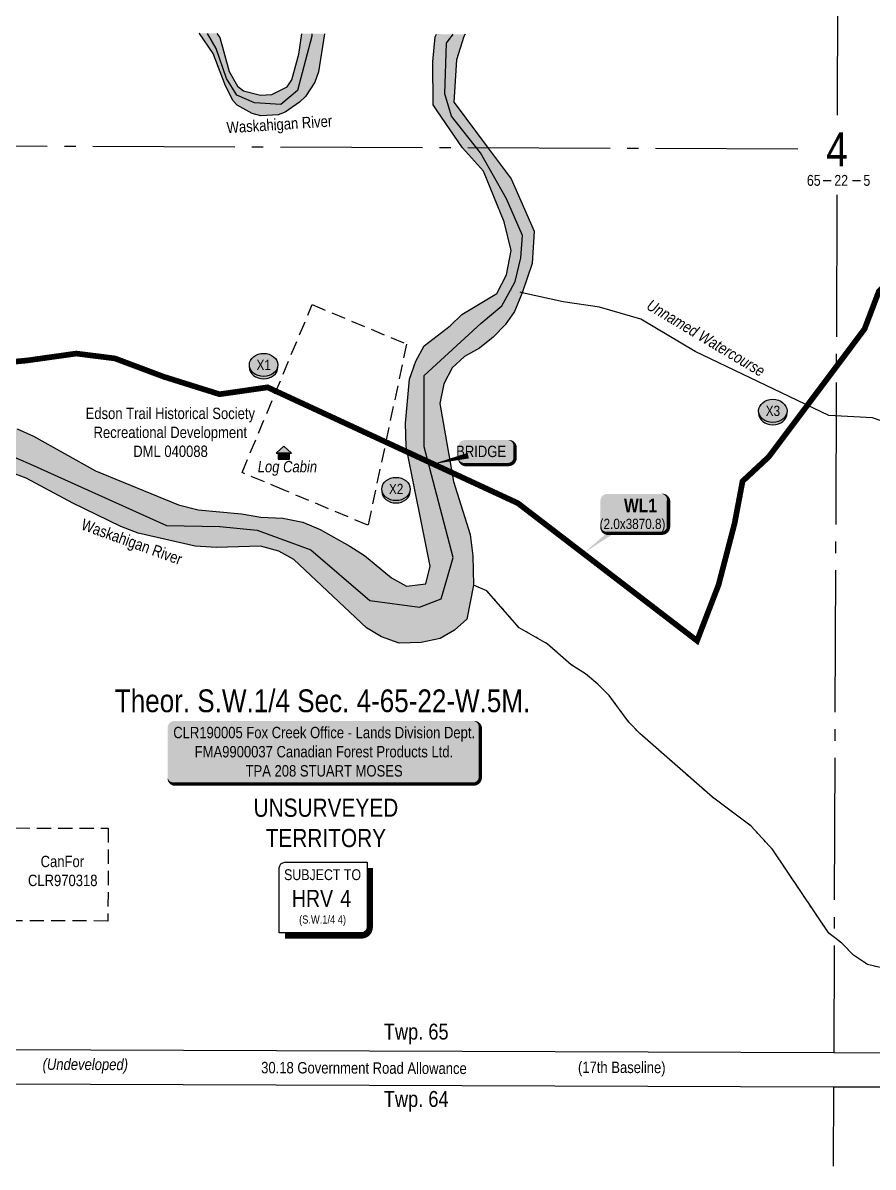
# Model space of a CAD drawing. Extents: x 479493 to 483772, y 6048995 to 6053527.
# Drawn here: x 482149 to 482897, y 6048997 to 6050003 of the extents above; entities that cross this region are included whole.
import ezdxf
from ezdxf.enums import TextEntityAlignment as Align

# ---------------------------------------------------------------- set-up
doc = ezdxf.new("R2010")
doc.units = 0
doc.header["$LTSCALE"] = 5
for name, pattern in [('foc-ACCESSROAD', [3.75, 2.5, -1.25]), ('foc-QUARTERLINE', [33, 25, -3, 2, -3]), ('foc-WHEELTRACKS', [2, 0.4, -1.6])]:
    doc.linetypes.add(name, pattern=pattern)
for name, color, linetype in [('10', 1, 'Continuous'), ('9', 3, 'Continuous'), ('AS-RESIDENCE', 14, 'Continuous'), ('C-SYMBOL', 7, 'Continuous'), ('CG-NOTES', 7, 'Continuous'), ('CTW', 7, 'Continuous'), ('D-TXT', 6, 'Continuous'), ('F-WS', 190, 'foc-ACCESSROAD'), ('L-QSEC', 8, 'foc-QUARTERLINE'), ('L-ROAD-T', 7, 'Continuous'), ('L-SEC', 7, 'Continuous'), ('L-SECLBL', 7, 'Continuous'), ('L-UNS-T', 3, 'Continuous'), ('P-CROSSINGS', 250, 'Continuous'), ('P-PROPOSED', 10, 'Continuous'), ('T-WATER', 160, 'Continuous'), ('T-WATER-H', 133, 'Continuous'), ('T-WATER-P3', 160, 'foc-WHEELTRACKS'), ('T-WATER-T', 170, 'Continuous')]:
    doc.layers.add(name, color=color, linetype=linetype)
doc.layers.add('F-WS-T', color=190, linetype='Continuous', lineweight=9)
doc.layers.add('T-TEXT', color=48, linetype='Continuous', lineweight=18)
doc.styles.add('100L', font='', dxfattribs={"height": 11})
doc.styles.add('175L', font='', dxfattribs={"height": 20})
doc.styles.add('80', font='', dxfattribs={"height": 10})
doc.styles.add('80L', font='', dxfattribs={"height": 10})
doc.styles.add('80LS', font='', dxfattribs={"height": 10})
doc.styles.add('BOLD', font='')
doc.styles.add('Crossing', font='', dxfattribs={"height": 10})
doc.styles.add('foc-LtypeFont', font='', dxfattribs={"height": 7.349999999999999})
doc.styles.add('HRV', font='', dxfattribs={"height": 3})
doc.styles.add('SIMPLEX', font='')
doc.styles.get('100L').set_extended_font_data('Arial Narrow')
doc.styles.get('175L').set_extended_font_data('Arial Narrow')
doc.styles.get('80').set_extended_font_data('Arial Narrow')
doc.styles.get('80L').set_extended_font_data('Arial Narrow')
doc.styles.get('80LS').set_extended_font_data('Arial Narrow', italic=True)
doc.styles.get('BOLD').set_extended_font_data('Arial Narrow', bold=True)
doc.styles.get('Crossing').set_extended_font_data('Arial Narrow')
doc.styles.get('foc-LtypeFont').set_extended_font_data('Arial Narrow')
doc.styles.get('HRV').set_extended_font_data('Arial Narrow')
doc.styles.get('SIMPLEX').set_extended_font_data('Arial Narrow')
doc.linetypes.add('foc-TOPO-flowdirection-NOLINE', pattern='A,0,[">",foc-LtypeFont,S=0.3,R=0,X=0,Y=-0.945],-20,[">",foc-LtypeFont,S=0.3,R=0,X=0,Y=-0.945],0', length=20)

# ---------------------------------------------------------------- blocks, each defined once
blk = doc.blocks.new('L-SECLBL')
at = {"layer": '9', "color": 7}
for p, q in [((-5.082139060913505, -27.83004804289613), (-12.28857354467345, -27.83004804289613)), ((20.70431141927111, -27.83004804289613), (13.49787693551116, -27.83004804289613))]:
    blk.add_line(p, q, dxfattribs=at)
at = {"layer": '10', "color": 2, "style": 'SIMPLEX'}
blk.add_attdef('SEC', text='', height=30, dxfattribs=at).set_placement((0, 0), align=Align.MIDDLE)
at = {"layer": '10', "color": 5, "style": '80L'}
blk.add_attdef('TWP', text='', height=9.5, dxfattribs=at).set_placement((-14.43410290347765, -27.36845155570791), align=Align.MIDDLE_RIGHT)
blk.add_attdef('RGE', text='', height=9.5, dxfattribs=at).set_placement((3.622123863462547, -27.36845155570791), align=Align.MIDDLE_CENTER)
blk.add_attdef('MER', text='', height=9.5, dxfattribs=at).set_placement((23.16775162027989, -27.36845155570791), align=Align.MIDDLE_LEFT)
blk = doc.blocks.new('*U38')
h = blk.add_hatch(color=255)
edge = h.paths.add_edge_path()
edge.add_line((-131.5, -28.5), (131.5, -28.5))
edge.add_arc((131.5, -22.5), 6, 270, 360)
edge.add_line((137.5, -22.5), (137.5, 21))
edge.add_arc((131.5, 21), 6, 0, 90)
edge.add_line((131.5, 27), (-131.5, 27))
edge.add_arc((-131.5, 21), 6, 90, 180)
edge.add_line((-137.5, 21), (-137.5, -22.5))
edge.add_arc((-131.5, -22.5), 6, 180, 270)
at = {"color": 44, "flags": 128}
blk.add_lwpolyline([(-131.5, -28.5, 3, 3, 0), (131.5, -28.5, 3, 3, 0.414213562373095), (137.5, -22.5, 3, 3, 0), (137.5, 21, 3, 0, 0.414213562373095), (131.5, 27, 0, 0, 0), (-131.5, 27, 0, 0, 0.414213562373095), (-137.5, 21, 0, 0, 0), (-137.5, -22.5, 0, 3, 0.414213562373095)], format="xyseb", close=True, dxfattribs=at)
at = {"color": 44, "style": '80'}
blk.add_attdef('ENTER_TEXT_001', (-35.98567530695772, -4.996589358799454), '', height=10, dxfattribs=at)
blk = doc.blocks.new('HRV')
blk.add_lwpolyline([(-35.14270137192347, 31.59985570973913), (37.21496793680001, 31.59985570973913), (37.21496793680001, -25.53846631238594, -0.414213562373095), (32.21496793680001, -30.53846631238594), (-40.14270137192347, -30.53846631238594), (-40.14270137192347, 26.59985570973913, -0.414213562373095)], format="xyb", close=True)
at = {"const_width": 5, "flags": 128}
blk.add_lwpolyline([(-35.14270137192347, -33.03846631238594), (32.21496793680001, -33.03846631238594, 0.4142135623730951), (39.71496793680001, -25.53846631238594), (39.71496793680001, 26.59985570973913)], format="xyb", dxfattribs=at)
at = {"style": '80L'}
blk.add_text('SUBJECT TO', height=9.5, dxfattribs=at).set_placement((-2.010251797374167, 13.05875001333334), align=Align.BOTTOM_CENTER)
blk.add_attdef('(N.W.1/4 00)', text='', height=7.125, dxfattribs=at).set_placement((-2.010251797374167, -24.44815512015521), align=Align.BOTTOM_CENTER)
at = {"layer": 'CTW', "color": 3, "style": 'HRV'}
blk.add_text('HRV', height=15, dxfattribs=at).set_placement((-10.87696241986032, -0.1770973496404622), align=Align.MIDDLE_CENTER)
blk.add_attdef('0', text='', height=15, dxfattribs=at).set_placement((18.27821898267075, -0.1770973496404622), align=Align.MIDDLE_CENTER)
blk = doc.blocks.new('*U56')
h = blk.add_hatch(color=254)
edge = h.paths.add_edge_path()
edge.add_line((-18.99999999999998, -11.5), (18.99999999999998, -11.5))
edge.add_arc((18.99999999999998, -5.5), 6, 270, 360)
edge.add_line((24.99999999999998, -5.5), (24.99999999999998, 4))
edge.add_arc((18.99999999999998, 4), 6, 0, 90)
edge.add_line((18.99999999999998, 10), (-18.99999999999998, 10))
edge.add_arc((-18.99999999999998, 4), 6, 90, 180)
edge.add_line((-24.99999999999998, 4), (-24.99999999999998, -5.5))
edge.add_arc((-18.99999999999998, -5.5), 6, 180, 270)
at = {"color": 160, "flags": 128}
blk.add_lwpolyline([(-18.99999999999998, -11.5, 3, 3, 0), (18.99999999999998, -11.5, 3, 3, 0.414213562373095), (24.99999999999998, -5.5, 3, 3, 0), (24.99999999999998, 4, 3, 0, 0.414213562373095), (18.99999999999998, 10, 0, 0, 0), (-18.99999999999998, 10, 0, 0, 0.414213562373095), (-24.99999999999998, 4, 0, 0, 0), (-24.99999999999998, -5.5, 0, 3, 0.414213562373095)], format="xyseb", close=True, dxfattribs=at)
at = {"color": 160, "style": '80'}
blk.add_attdef('ENTER_TEXT_001', (-26.84515688949523, -4.918144611186903), '', height=10, dxfattribs=at)
blk = doc.blocks.new('xing2')
h = blk.add_hatch(color=50)
h.dxf.hatch_style = 1
edge = h.paths.add_edge_path()
edge.add_ellipse((0, 0), major_axis=(-12.5, 0), ratio=0.8162973455633619, start_angle=0, end_angle=360)
h = blk.add_hatch(color=250)
h.dxf.hatch_style = 1
edge = h.paths.add_edge_path()
edge.add_ellipse((0, -2.047489049626165), major_axis=(-12.5, 0), ratio=0.8162973455633619, start_angle=0, end_angle=180)
edge.add_line((12.5, -2.047489049626165), (12.5, 0))
edge.add_ellipse((0, 0), major_axis=(-12.5, 0), ratio=0.8162973455633619, start_angle=0, end_angle=180, ccw=False)
edge.add_line((-12.5, 0), (-12.5, -2.047489049626165))
at = {"color": 250}
blk.add_ellipse((0, 0), major_axis=(-12.5, 0), ratio=0.8162973455633619, dxfattribs=at)
blk.add_ellipse((0, -2.047489049626165), major_axis=(-12.5, 0), ratio=0.8162973455633619, start_param=0, end_param=3.141592653589793, dxfattribs=at)
at = {"color": 250, "style": 'Crossing'}
blk.add_attdef('CROSSING', text='', height=9, dxfattribs=at).set_placement((0.08916442567715421, 0.0199513138486509), align=Align.MIDDLE_CENTER)
at = {"color": 250, "style": 'Crossing', "flags": 1}
for tag, p in [('OWNER', (0.08916442567715421, -12.49201765665748)), ('DESCRIPTION', (0.08916442567715421, -25.770021277247)), ('LOCATION', (0.08916442567715421, -39.30337514164421)), ('DWG_REF', (0.08916442567715421, -52.83672900604233))]:
    blk.add_attdef(tag, text='', height=9, dxfattribs=at).set_placement(p, align=Align.MIDDLE_CENTER)
blk = doc.blocks.new('*U58')
h = blk.add_hatch(color=254)
edge = h.paths.add_edge_path()
edge.add_line((-23.99999999999998, -16.15999570284653), (23.99999999999999, -16.15999570284653))
edge.add_arc((23.99999999999999, -10.15999570284654), 5.999999999999998, 270, 360)
edge.add_line((29.99999999999998, -10.15999570284653), (29.99999999999998, 12.5))
edge.add_arc((23.99999999999998, 12.5), 6, 0, 90)
edge.add_line((23.99999999999998, 18.5), (-23.99999999999998, 18.5))
edge.add_arc((-23.99999999999998, 12.5), 6, 90, 180)
edge.add_line((-29.99999999999998, 12.5), (-29.99999999999998, -10.15999570284653))
edge.add_arc((-23.99999999999998, -10.15999570284653), 6.000000000000004, 180, 270)
at = {"color": 1, "true_color": 0xff1414, "flags": 128}
blk.add_lwpolyline([(-23.99999999999998, -16.15999570284653, 3, 3, 0), (23.99999999999999, -16.15999570284653, 3, 3, 0.414213562373095), (29.99999999999998, -10.15999570284653, 3, 3, 0), (29.99999999999998, 12.5, 3, 0, 0.414213562373095), (23.99999999999998, 18.5, 0, 0, 0), (-23.99999999999998, 18.5, 0, 0, 0.414213562373095), (-29.99999999999998, 12.5, 0, 0, 0), (-29.99999999999998, -10.15999570284653, 0, 3, 0.414213562373095)], format="xyseb", close=True, dxfattribs=at)
blk.add_lwpolyline([(-45.07216940232853, -33.96079807005275, 0, 7.499999999999997, 0), (-3.398394867633905e-15, -5.916456789157589e-31, 0, 0, 0)], format="xyseb", dxfattribs=at)
at = {"color": 1, "true_color": 0xff1414}
for tag, p, height, style in [('TEMP_AREA_W1_001', (-9.212824010914055, 2.244292974654144), 12, 'BOLD'), ('ENTER_TEXT_001', (-30.65893587994544, -12.47010782646594), 9, '80')]:
    blk.add_attdef(tag, p, '', height=height, dxfattribs=dict(at, style=style))
blk = doc.blocks.new('res_occ')
for points in [[(0.1000986410450423, 0.8906701123119093), (-1.256710929257224, -0.3736609102117654), (1.456908211347308, -0.3736609102117654)], [(-0.8999013589549576, -1.425351696405505), (1.100098641045042, -1.425351696405505), (1.100098641045042, -0.3736609102117654), (-0.8999013589549576, -0.3736609102117654)]]:
    blk.add_hatch(color=14).paths.add_polyline_path(points)
at = {"color": 14}
for points in [[(0.1000986410450423, 0.8906701123119093), (-1.256710929257224, -0.3736609102117654), (1.456908211347308, -0.3736609102117654)], [(-0.8999013589549576, -1.425351696405505), (1.100098641045042, -1.425351696405505), (1.100098641045042, -0.3736609102117654), (-0.8999013589549576, -0.3736609102117654)]]:
    blk.add_lwpolyline(points, close=True, dxfattribs=at)

msp = doc.modelspace()

# ---------------------------------------------------------------- hatches: boundary and pattern name
at = {"layer": 'T-WATER-H'}
h = msp.add_hatch(color=256, dxfattribs=at)
h.dxf.hatch_style = 1
h.paths.add_polyline_path([(482537.8260939434, 6049993.385380828), (482512.503271397, 6049993.474229401), (482511.5815751937, 6049990.986177012), (482509.3005415206, 6049969.083514867), (482509.7616003177, 6049931.320093113), (482513.3345449579, 6049926.090181768), (482535.6456333168, 6049893.437226387), (482553.9653496364, 6049873.064201513), (482572.1303731649, 6049828.386329411), (482578.4385998189, 6049803.316394097), (482574.2664633337, 6049781.830948097), (482565.6316708635, 6049765.384950155), (482535.0433584346, 6049747.12020185), (482524.7454646084, 6049736.947163261), (482501.7544107439, 6049719.543536448), (482494.3887338171, 6049706.056958988), (482488.9345550073, 6049690.045361167), (482485.3926725856, 6049651.384947806), (482486.049661751, 6049630.969927515), (482507.038572289, 6049525.827522632), (482503.147634714, 6049510.286524509), (482486.3284024113, 6049508.114478898), (482473.1414737192, 6049515.36137875), (482449.3066183741, 6049535.193225377), (482436.5443474095, 6049543.454502689), (482410.1713050933, 6049558.069414319), (482394.9414729516, 6049564.541306932), (482377.4787012407, 6049567.954366593), (482358.0884090238, 6049568.794173267), (482341.0453449896, 6049571.848292918), (482303.1106351225, 6049575.149642021), (482285.8316321397, 6049579.585354918), (482212.8546276753, 6049609.471976411), (482158.2514897064, 6049640.020478323), (482143.8015753293, 6049646.551196671), (482125.6193409462, 6049649.847472052), (482104.9656227505, 6049649.976231656), (482089.5185755031, 6049644.736905126), (482077.3004123309, 6049635.34558946), (482069.767738561, 6049626.381619871), (482048.3806777787, 6049602.893486866), (482039.451664481, 6049590.730341609), (482027.8363089013, 6049560.983919637), (482018.7935900932, 6049549.2994998), (482007.5963879758, 6049540.032018438), (481995.0854298322, 6049532.504286789), (481980.2335414496, 6049525.580992568), (481916.5835499482, 6049504.402137832), (481841.921363478, 6049475.027508295), (481814.7365936191, 6049460.102931501), (481780.3093715084, 6049433.065155007), (481752.6433394673, 6049418.200318666), (481740.6056766568, 6049408.630453761), (481710.7204362722, 6049374.861243275), (481702.2174407985, 6049362.817025797), (481693.6516939431, 6049349.690518729), (481687.0613769641, 6049335.18120036), (481683.825456602, 6049318.020216934), (481685.808374904, 6049299.339142291), (481692.4306061831, 6049285.143524051), (481702.6633597297, 6049274.486860328), (481716.3284866742, 6049266.639180676), (481734.8136626688, 6049263.940178435), (481751.3364178023, 6049267.73387591), (481766.0643777132, 6049273.511921807), (481791.209347909, 6049288.864981417), (481815.5823436588, 6049307.105189329), (481856.238496832, 6049329.194300331), (481871.8656961643, 6049334.432020038), (481890.9656901184, 6049336.238154143), (481911.6205875947, 6049336.46957818), (481928.6006343949, 6049332.817584964), (481968.7603730205, 6049311.137128281), (481981.4024837691, 6049302.574204459), (481991.8765707244, 6049291.550481756), (481997.953442279, 6049276.460048685), (482003.8455820323, 6049240.297406192), (482003.8405018927, 6049200.068369949), (481999.8255430263, 6049183.503973263), (481993.295646547, 6049168.698972785), (481985.0316402181, 6049156.170146421), (481972.6366591528, 6049147.564460401), (481959.7495522041, 6049154.685367171), (481931.6464815536, 6049192.061939884), (481917.7996589688, 6049218.825331525), (481907.6885423388, 6049230.442994929), (481893.4794490514, 6049237.271449399), (481875.1136883656, 6049239.551535712), (481854.457565391, 6049238.833539164), (481837.0957023946, 6049235.464216656), (481822.7885185686, 6049229.745299594), (481810.9334417386, 6049221.07254707), (481791.7106713518, 6049198.856247767), (481773.8023480645, 6049174.473942564), (481765.9534658338, 6049160.50443778), (481747.0284361136, 6049117.872539343), (481739.7097310917, 6049092.291922689), (481733.8896039597, 6049072.281896384), (481717.6382066686, 6049002.464671201), (481763.3842595615, 6049002.29681413), (481766.7575391625, 6049012.972138082), (481779.4223369622, 6049072.011484524), (481781.648513946, 6049092.137950849), (481783.2436505536, 6049120.944023432), (481786.9604145408, 6049138.528140891), (481791.7524760343, 6049154.364931273), (481798.2193620888, 6049168.155488064), (481828.5234426034, 6049201.087207), (481840.7363701504, 6049209.155552581), (481858.4544188125, 6049210.959171856), (481873.3265920256, 6049205.331104591), (481883.2605989744, 6049194.673943211), (481891.6266184904, 6049181.919581707), (481923.1594984069, 6049127.299052062), (481932.6715368808, 6049116.044961806), (481943.4496331338, 6049106.522374763), (481956.8136909382, 6049098.436054335), (481975.1193560293, 6049096.51409109), (481993.3784711499, 6049098.620504828), (482008.1646167961, 6049103.859227214), (482020.7995488571, 6049112.288937711), (482031.0383726126, 6049122.283048274), (482037.6606591903, 6049135.997273277), (482039.2465125283, 6049155.284903825), (482038.1574838692, 6049261.865595991), (482031.0745385044, 6049288.669349731), (482019.398658069, 6049318.608476048), (482002.3615204066, 6049342.379239887), (481992.305608656, 6049352.558491958), (481978.8183662264, 6049359.683230317), (481949.9745492355, 6049371.301207976), (481932.3325442904, 6049374.715286797), (481914.0866639458, 6049376.815216669), (481893.4923781744, 6049376.698321279), (481858.7696580245, 6049370.798032622), (481843.6233785046, 6049365.805308955), (481829.4937137801, 6049359.121587435), (481769.7373344948, 6049315.713344899), (481743.2715142876, 6049300.298165072), (481725.5055848885, 6049302.278438988), (481721.8905190491, 6049317.361437778), (481731.8323586894, 6049348.191467065), (481740.0377231804, 6049360.773911967), (481770.8774529229, 6049392.867512126), (481793.5134077767, 6049412.189125602), (481808.2436657265, 6049418.56961906), (481848.8383815431, 6049440.545428332), (481891.710643415, 6049460.465184558), (481907.7555473108, 6049464.981356323), (481945.9513407336, 6049468.045533095), (481962.1165352436, 6049472.43653087), (481976.6053528512, 6049478.577958612), (481990.0777263999, 6049485.864261353), (482001.3944414203, 6049495.377398617), (482039.2226624514, 6049532.509070273), (482052.0496505862, 6049546.915892646), (482069.5873576285, 6049580.791300454), (482092.8954054957, 6049610.860072725), (482106.0667095847, 6049617.849195272), (482122.4467231422, 6049614.072494259), (482151.8324344143, 6049603.056493905), (482192.7125741323, 6049581.193542661), (482234.9186846646, 6049560.708444109), (482250.1504790256, 6049554.896468456), (482300.3686463753, 6049543.212061512), (482319.1584746608, 6049542.07353579), (482357.9486097248, 6049543.214211289), (482373.9664506321, 6049539.023435795), (482387.273448677, 6049531.718240594), (482451.1513578024, 6049471.657243592), (482464.3956374325, 6049463.572273326), (482479.9293873332, 6049458.176898694), (482499.0836980248, 6049458.599206343), (482515.72670802, 6049462.272428088), (482528.5985348797, 6049469.4950875), (482539.1945823983, 6049479.012330051), (482545.2075932016, 6049508.944476758), (482544.5915348102, 6049534.777917063), (482542.2484685679, 6049553.580571759), (482527.6224810248, 6049600.157463487), (482515.6465148026, 6049668.645548048), (482519.002471421, 6049685.927335505), (482526.3125350921, 6049700.133469663), (482537.2106517987, 6049709.94605324), (482550.502466808, 6049717.537617714), (482562.5396119858, 6049726.983332112), (482572.9017005116, 6049737.941559271), (482581.1635569326, 6049749.743549138), (482588.1164568894, 6049766.108462281), (482596.8455091078, 6049791.844344357), (482598.5856240516, 6049820.173412396), (482578.4324090779, 6049866.368659648), (482558.1367030349, 6049893.358000483), (482529.0226833709, 6049932.074437318), (482527.9104373797, 6049933.55324874), (482530.1465452902, 6049970.879192822), (482536.6153318636, 6049991.364378369)])
h.paths.add_polyline_path([(482319.3869947117, 6049994.151804168), (482303.9724593998, 6049994.205888165), (482304.1865048462, 6049993.9891908), (482316.1685227836, 6049976.602569919), (482326.9983662699, 6049948.032927271), (482333.7305769098, 6049934.839210045), (482337.3277124566, 6049931.041268211), (482350.5284003962, 6049923.620086038), (482358.2563102854, 6049921.53111832), (482373.376719892, 6049922.505432284), (482379.6655749226, 6049924.779038377), (482391.9963428549, 6049933.783055154), (482397.34834665, 6049938.799036325), (482405.7405027786, 6049951.287987928), (482408.7685414763, 6049960.373330476), (482414.0166875995, 6049993.819782999), (482394.1140124695, 6049993.889614246), (482391.4895434441, 6049975.741410558), (482385.4704298417, 6049953.364360001), (482381.1897466802, 6049947.176318338), (482367.7333910411, 6049940.282976124), (482357.8115559555, 6049939.774424343), (482342.9976147348, 6049943.72442145), (482337.6063913327, 6049947.821540543), (482330.4063569623, 6049960.663124475), (482321.9245907632, 6049990.523029369)])
h.paths.add_polyline_path([(481134.9792256036, 6049530.506543384), (481134.8332357469, 6049495.044990735), (481142.80635675, 6049496.813255619), (481157.8355981599, 6049502.951335711), (481171.0695793951, 6049510.655400106), (481181.4286058741, 6049521.130948664), (481189.0934021985, 6049533.957318897), (481193.226360117, 6049550.279366034), (481198.0295421876, 6049608.086947978), (481211.2163998911, 6049678.658430867), (481216.0723657163, 6049695.276119729), (481235.8393705197, 6049742.300266174), (481251.8884383003, 6049763.555251132), (481264.2824921772, 6049771.680944846), (481281.5825649699, 6049774.389262939), (481300.5503783225, 6049772.830090554), (481314.1585825548, 6049765.760262568), (481324.9945077916, 6049755.701168467), (481352.2016646229, 6049719.653270006), (481360.0253407753, 6049706.176523587), (481365.9854717399, 6049691.932092409), (481365.0237117531, 6049672.298863909), (481349.1505781382, 6049626.533970466), (481336.9926962867, 6049597.512219992), (481315.0136397663, 6049557.349050893), (481284.0524002442, 6049506.102891373), (481275.7896580003, 6049494.000333629), (481256.6274175041, 6049471.663244992), (481240.6405448741, 6049447.332432713), (481234.607444477, 6049424.628314092), (481231.7164553225, 6049396.203217726), (481234.426050513, 6049378.104040119), (481247.7784129017, 6049328.785859928), (481250.5466061223, 6049311.425970936), (481246.9495941256, 6049274.446485385), (481242.3965598089, 6049258.367399471), (481233.8844813195, 6049239.035280106), (481222.5727136142, 6049216.039972872), (481213.7105160936, 6049204.719553366), (481191.3743395192, 6049184.850387517), (481181.2516966377, 6049173.535950389), (481174.7255784845, 6049159.9841724), (481171.4293311145, 6049142.940077342), (481170.8284402226, 6049123.189022954), (481174.8601557515, 6049094.36202247), (481181.3264069486, 6049074.219934812), (481196.7065209332, 6049045.52898922), (481218.319645614, 6049025.591376217), (481232.7153480692, 6049017.884925993), (481247.4617197121, 6049013.727061391), (481304.0667181987, 6049008.874123164), (481321.4076566693, 6049005.514188691), (481326.2815496933, 6049003.90068541), (481515.9692681395, 6049003.204659793), (481521.2356819181, 6049008.805463021), (481526.8676549362, 6049024.341352929), (481528.7876695415, 6049043.127906715), (481527.7736301414, 6049072.949510681), (481524.6085719469, 6049093.081271385), (481516.1615613152, 6049134.496114878), (481510.0215737626, 6049148.685122603), (481493.9496007364, 6049174.432256894), (481473.3575279872, 6049194.612069157), (481461.3195564223, 6049204.2528998), (481419.6575969932, 6049225.760963853), (481394.1335051885, 6049242.831322635), (481378.0594140094, 6049267.919223026), (481371.7974603462, 6049281.805911783), (481371.2653164805, 6049322.942423682), (481372.7063380431, 6049342.513335883), (481376.482650556, 6049359.732932588), (481388.58063061, 6049388.696184958), (481403.078376208, 6049416.815359529), (481412.3016469324, 6049428.670944985), (481427.868509224, 6049434.086211313), (481444.9723677263, 6049431.334231449), (481511.4374763832, 6049392.282135015), (481553.0363250251, 6049350.48403879), (481561.7634745077, 6049338.147587235), (481568.5056558466, 6049324.435036846), (481573.9214671536, 6049309.107041462), (481573.9212940601, 6049289.65221234), (481569.9655142175, 6049272.31540314), (481563.3154576164, 6049257.802302337), (481545.8287546647, 6049233.59720124), (481540.0773992691, 6049218.365382743), (481540.4387166584, 6049199.150355424), (481549.2236113974, 6049147.182490881), (481554.5183908156, 6049131.493115491), (481573.3504493628, 6049092.903317962), (481581.6606995424, 6049072.72351028), (481592.7314094616, 6049043.289060859), (481595.439693985, 6049025.991284521), (481594.2973625112, 6049006.240380933), (481593.674260783, 6049002.919535032), (481628.7364293124, 6049002.790880589), (481628.7656715301, 6049007.632036828), (481622.3344666855, 6049043.860494178), (481615.2417209902, 6049072.564569931), (481611.4728416261, 6049092.763256615), (481607.3613878467, 6049114.220414511), (481595.6855432538, 6049144.097391663), (481582.1516825112, 6049194.338391538), (481583.6497217279, 6049212.46401818), (481595.9295170681, 6049241.669043098), (481600.1863507513, 6049259.130942703), (481606.0046330133, 6049296.22007742), (481604.4434280299, 6049315.377515873), (481598.1904877964, 6049351.309498783), (481591.8117128474, 6049365.91646038), (481551.9024378741, 6049410.952112829), (481541.9085123439, 6049421.429426598), (481529.5705540297, 6049431.195488492), (481503.0194092118, 6049446.468259223), (481460.2094086503, 6049465.752985153), (481441.5453944054, 6049468.632567612), (481423.3466240254, 6049466.706156235), (481407.1234549333, 6049462.55637747), (481393.6497070442, 6049454.673183877), (481383.6496382122, 6049444.313365793), (481366.5854576284, 6049420.948504593), (481360.0595931436, 6049407.337518584), (481339.0965342161, 6049346.456851183), (481330.768475424, 6049313.518458704), (481329.8716714901, 6049295.447075275), (481334.5063432301, 6049279.942475171), (481346.9646355488, 6049250.542532083), (481353.5234123865, 6049236.049366996), (481361.9534589546, 6049224.43525687), (481384.4086717511, 6049205.031949278), (481396.9353123765, 6049197.48518138), (481425.47151211, 6049183.711942701), (481456.2964036528, 6049172.208237825), (481465.0256795249, 6049160.172306184), (481485.0916559589, 6049093.22634401), (481489.8245400119, 6049073.088866762), (481491.6814300405, 6049062.64038885), (481492.2206838673, 6049042.939296188), (481487.2474419865, 6049026.923329455), (481477.2475484623, 6049016.269000703), (481462.3994473003, 6049010.370390885), (481443.9724712829, 6049012.224565283), (481409.3534075662, 6049019.959218685), (481360.7685651532, 6049035.841982517), (481327.5926659112, 6049044.466567419), (481309.9484849126, 6049047.044578271), (481271.5164017223, 6049045.479847165), (481254.9573956375, 6049049.253939276), (481232.9845272957, 6049062.772065454), (481222.8034373707, 6049074.068421674), (481210.4585788632, 6049094.231857617), (481206.6774894551, 6049105.182361019), (481205.6514816649, 6049122.718191927), (481221.0455279399, 6049149.75492284), (481233.6052271978, 6049167.091006908), (481247.33437079, 6049185.578107924), (481270.5725964119, 6049244.410139132), (481275.0653502484, 6049260.548442223), (481281.4764214857, 6049295.055426058), (481282.260422235, 6049315.349123457), (481279.6146541568, 6049333.311510684), (481271.7304462445, 6049366.1760273), (481270.5304096277, 6049385.634314132), (481291.1406431197, 6049468.377355685), (481326.7214350518, 6049537.977452408), (481338.2163885699, 6049546.829951409), (481369.2394141256, 6049599.033095413), (481398.4076083519, 6049652.982166024), (481401.9427231403, 6049669.904868593), (481401.9425397724, 6049689.301573998), (481398.2126513122, 6049706.243220923), (481392.7364944342, 6049721.627027498), (481378.9495913523, 6049748.511050137), (481349.6335058063, 6049782.105121648), (481328.0195079871, 6049801.805989054), (481314.4734530937, 6049809.173429764), (481296.2285711081, 6049811.931311103), (481276.0545074659, 6049811.754553681), (481258.6335260342, 6049808.804085963), (481236.054554534, 6049797.408850251), (481219.4125128426, 6049784.969857577), (481209.6484302411, 6049773.23037586), (481180.7185179999, 6049718.19394809), (481168.3097284324, 6049666.363473588), (481164.3453582434, 6049607.949414415), (481164.2187059384, 6049566.758841006), (481158.8263484442, 6049551.344476257), (481136.7295179407, 6049531.236918342)])
h.paths.add_polyline_path([(480707.494313542, 6049799.909130032), (480752.7491159483, 6049799.750359361), (480802.5515788359, 6049864.907552728), (480813.2696414431, 6049874.420275131), (480831.2295073767, 6049876.94746609), (480850.1966127364, 6049875.1473441), (480862.6584979561, 6049866.643179571), (480869.4025218843, 6049853.353152418), (480867.1864465039, 6049836.008198387), (480857.4243523044, 6049805.052963103), (480854.5118268154, 6049799.393337936), (480886.947096018, 6049799.279542952), (480909.2295809249, 6049859.535327053), (480907.6036610969, 6049877.614254734), (480898.0344859869, 6049889.470291186), (480884.118466886, 6049899.233959652), (480855.2234996849, 6049908.516006145), (480835.294509579, 6049910.019355642), (480817.2135071697, 6049907.312434362), (480796.5133631428, 6049899.543294433), (480779.2553614567, 6049884.192363218), (480760.2696706204, 6049860.714501033), (480738.0504778599, 6049839.829041826), (480711.278652086, 6049803.341048268)])
h.paths.add_polyline_path([(480312.1432629756, 6049892.781161815), (480312.0355907233, 6049867.688846985), (480327.2934027457, 6049876.263061272), (480359.4404429498, 6049901.074971348), (480368.6385528317, 6049913.151122441), (480370.8754651347, 6049918.4961191), (480372.7155396272, 6049933.379437922), (480362.2956237053, 6049974.779964434), (480361.4777674996, 6049983.34442171), (480366.8813880705, 6050029.102357208), (480374.3996019952, 6050122.731043691), (480369.7584770435, 6050147.165878984), (480364.8273789739, 6050188.295018897), (480349.5127496411, 6050228.254532495), (480345.7394446345, 6050256.584486279), (480347.0866266373, 6050259.590975589), (480359.3027128606, 6050254.253004214), (480413.4577065349, 6050209.992224999), (480431.2354406192, 6050198.847095674), (480443.5606251946, 6050193.228886034), (480457.7443788052, 6050187.228048156), (480494.2207282487, 6050166.495052209), (480525.7605695482, 6050134.3660887), (480537.8025071141, 6050116.099455895), (480543.2323658472, 6050102.075143183), (480545.3205433132, 6050091.839805943), (480546.2014112656, 6050068.991368725), (480539.388718917, 6050043.968241701), (480517.4213453448, 6049995.74195277), (480515.674364725, 6049980.677350618), (480516.6574120924, 6049974.008947866), (480522.1954998442, 6049960.022176092), (480526.701364685, 6049953.862036468), (480543.3827084493, 6049939.472175328), (480557.1266186733, 6049920.676344908), (480568.6193754501, 6049910.56448533), (480574.9990389998, 6049900.320213136), (480578.5666297288, 6049882.732404861), (480576.9365054817, 6049867.861819735), (480571.7265360025, 6049847.426325983), (480561.4747155785, 6049819.00008389), (480553.5484230064, 6049806.06890358), (480548.1493194315, 6049800.468171519), (480572.9778181989, 6049800.381063914), (480579.1863800311, 6049806.771873493), (480598.8886412433, 6049863.153348825), (480598.3774125809, 6049889.075048771), (480598.1579336399, 6049900.238431572), (480597.2264355449, 6049904.955423495), (480589.960474288, 6049918.209965221), (480576.6865260697, 6049937.476017363), (480550.770556092, 6049958.598898762), (480540.8563129465, 6049969.253227619), (480539.1974811658, 6049976.194410338), (480542.2075244475, 6049991.397210209), (480545.9283992886, 6049996.99811876), (480571.9274821375, 6050022.82345701), (480575.2933657131, 6050029.259294048), (480578.9176838507, 6050043.969246426), (480579.4895747076, 6050053.230413858), (480576.3045216012, 6050078.363096711), (480570.2186068429, 6050100.698317367), (480564.0575966936, 6050114.338053745), (480534.7486857183, 6050150.284876665), (480502.3845671687, 6050182.825004534), (480467.1424081009, 6050212.544953151), (480443.7165230694, 6050229.63182517), (480413.6155607948, 6050246.77912728), (480401.4174750746, 6050254.274192243), (480390.0214344455, 6050263.998397725), (480377.4524218909, 6050281.03083993), (480372.0985482256, 6050285.178980766), (480358.0117054246, 6050290.545824493), (480348.9757436555, 6050290.92015381), (480326.2034323532, 6050284.143517462), (480314.7226300563, 6050275.038028203), (480313.0335827488, 6050270.386871836), (480314.7893659178, 6050248.790166535), (480350.1406203951, 6050148.340488911), (480351.726522969, 6050123.84629942), (480350.2584623275, 6050097.061003489), (480345.5004586026, 6050073.859156994), (480342.2707267146, 6050047.427533286), (480337.337688042, 6049936.64595698), (480329.9957060952, 6049915.030426359), (480320.2934980818, 6049901.212911021)])

# ---------------------------------------------------------------- linework, layer by layer
at = {"color": 170, "flags": 128}
msp.add_lwpolyline([(482508.920700437, 6049615.371697776, 0, 4.997356899999946, 0), (482540.5886108641, 6049622.927330029, 0, 0, 0)], format="xyseb", dxfattribs=at)
at = {"layer": 'F-WS'}
for points in [[(482486.3241578764, 6049720.992850446), (482452.3543288343, 6049561.762721663), (482378.5212986575, 6049592.593243254), (482341.601415629, 6049608.010521002), (482403.2622592915, 6049755.676460913), (482486.3241578764, 6049720.992850446)], [(482142.0982979703, 6049214.06218432), (482142.4195613803, 6049295.572919074), (482223.930449546, 6049295.274782402), (482223.608905291, 6049213.763318233), (482142.0982979703, 6049214.06218432)]]:
    msp.add_lwpolyline(points, close=True, dxfattribs=at)
at = {"layer": 'L-QSEC'}
msp.add_line((482861.8612249078, 6049068.061796718), (482861.5583043746, 6048998.267258209), dxfattribs=at)
at = {"layer": 'L-QSEC', "flags": 128}
for points in [[(482867.9587801796, 6050696.534261756), (482865.0595279588, 6049922.288819106)], [(482830.3235903308, 6049892.409498304), (482060.7661654297, 6049895.10960416)], [(482864.7974066818, 6049852.289319681), (482861.9737101738, 6049098.221033685)]]:
    msp.add_lwpolyline(points, dxfattribs=at)
at = {"layer": 'L-SEC'}
for p, q in [((482057.630341626, 6049101.159179535), (482861.971217401, 6049098.226204378)), ((482861.9719341315, 6049098.226201757), (483666.3242526486, 6049095.274072563)), ((482057.5203491329, 6049070.994771875), (482861.8612249078, 6049068.061796718)), ((482861.8612249078, 6049068.061796718), (483666.213543425, 6049065.109667525))]:
    msp.add_line(p, q, dxfattribs=at)
at = {"layer": 'P-PROPOSED', "const_width": 5}
msp.add_lwpolyline([(482104.2484468474, 6049701.957846086), (482152.7921486112, 6049706.608423345), (482195.795521369, 6049712.664561572), (482229.746477293, 6049708.381657793), (482272.6633409673, 6049692.305838737), (482321.8220872031, 6049676.897773142), (482364.1322522476, 6049682.958243296), (482584.1866419518, 6049581.125907184), (482741.7853398059, 6049460.17160469), (482760.6893961233, 6049509.209632954), (482774.7587885971, 6049563.107332587), (482781.8326904024, 6049600.430829233), (482804.7902625208, 6049621.785591579), (482889.0948425911, 6049734.207538954), (482901.6974966645, 6049767.3591025), (482933.699015379, 6049797.671029455), (482951.1431129519, 6049828.037541639), (482958.9835891897, 6049885.41351246), (482968.1635550342, 6049930.334616779), (482981.5593232613, 6049990.454941457), (482994.8719299591, 6050028.443465743), (483018.5324706337, 6050053.252683596), (483055.4728066102, 6050084.055475814)], dxfattribs=at)
at = {"layer": 'T-WATER'}
for points in [[(482537.8260939437, 6049993.385380829), (482536.6153318636, 6049991.364378369), (482530.1465452902, 6049970.879192822), (482527.9104373797, 6049933.55324874), (482529.0226833709, 6049932.074437318), (482558.1367030349, 6049893.358000483), (482578.4324090779, 6049866.368659648), (482598.5856240516, 6049820.173412396), (482596.8455091078, 6049791.844344357), (482588.1164568894, 6049766.108462281), (482581.1635569326, 6049749.743549138), (482572.9017005116, 6049737.941559271), (482562.5396119858, 6049726.983332112), (482550.502466808, 6049717.537617714), (482537.2106517987, 6049709.94605324), (482526.3125350921, 6049700.133469663), (482519.002471421, 6049685.927335505), (482515.6465148026, 6049668.645548048), (482527.6224810248, 6049600.157463487), (482542.2484685679, 6049553.580571759), (482544.5915348102, 6049534.777917063), (482545.2075932016, 6049508.944476758), (482539.1945823983, 6049479.012330051), (482528.5985348797, 6049469.4950875), (482515.72670802, 6049462.272428088), (482499.0836980248, 6049458.599206343), (482479.9293873332, 6049458.176898694), (482464.3956374325, 6049463.572273326), (482451.1513578024, 6049471.657243592), (482387.273448677, 6049531.718240594), (482373.9664506321, 6049539.023435795), (482357.9486097248, 6049543.214211289), (482319.1584746608, 6049542.07353579), (482300.3686463753, 6049543.212061512), (482250.1504790256, 6049554.896468456), (482234.9186846646, 6049560.708444109), (482192.7125741323, 6049581.193542661), (482151.8324344143, 6049603.056493905), (482122.4467231422, 6049614.072494259)], [(482143.8015753293, 6049646.551196671), (482158.2514897064, 6049640.020478323), (482212.8546276753, 6049609.471976411), (482285.8316321397, 6049579.585354918), (482303.1106351225, 6049575.149642021), (482341.0453449896, 6049571.848292918), (482358.0884090238, 6049568.794173267), (482377.4787012407, 6049567.954366593), (482394.9414729516, 6049564.541306932), (482410.1713050933, 6049558.069414319), (482436.5443474095, 6049543.454502689), (482449.3066183741, 6049535.193225377), (482473.1414737192, 6049515.36137875), (482486.3284024113, 6049508.114478898), (482503.147634714, 6049510.286524509), (482507.038572289, 6049525.827522632), (482486.049661751, 6049630.969927515), (482485.3926725856, 6049651.384947806), (482488.9345550073, 6049690.045361167), (482494.3887338171, 6049706.056958988), (482501.7544107439, 6049719.543536448), (482524.7454646084, 6049736.947163261), (482535.0433584346, 6049747.12020185), (482565.6316708635, 6049765.384950155), (482574.2664633337, 6049781.830948097), (482578.4385998189, 6049803.316394097), (482572.1303731649, 6049828.386329411), (482553.9653496364, 6049873.064201513), (482535.6456333168, 6049893.437226387), (482513.3345449579, 6049926.090181768), (482509.7616003177, 6049931.320093113), (482509.3005415206, 6049969.083514867), (482511.5815751937, 6049990.986177012), (482512.503271397, 6049993.474229402)], [(482414.0166875994, 6049993.819782998), (482408.7685414763, 6049960.373330476), (482405.7405027786, 6049951.287987928), (482397.34834665, 6049938.799036325), (482391.9963428549, 6049933.783055154), (482379.6655749226, 6049924.779038377), (482373.376719892, 6049922.505432284), (482358.2563102854, 6049921.53111832), (482350.5284003962, 6049923.620086038), (482337.3277124566, 6049931.041268211), (482333.7305769098, 6049934.839210045), (482326.9983662699, 6049948.032927271), (482316.1685227836, 6049976.602569919), (482304.1865048462, 6049993.9891908), (482303.9724594005, 6049994.205888164)], [(482319.3869947116, 6049994.151804168), (482321.9245907632, 6049990.523029369), (482330.4063569623, 6049960.663124475), (482337.6063913327, 6049947.821540543), (482342.9976147348, 6049943.72442145), (482357.8115559555, 6049939.774424343), (482367.7333910411, 6049940.282976124), (482381.1897466802, 6049947.176318338), (482385.4704298417, 6049953.364360001), (482391.4895434441, 6049975.741410558), (482394.1140124693, 6049993.889614245)]]:
    msp.add_lwpolyline(points, dxfattribs=at)
at = {"layer": 'T-WATER', "flags": 128}
msp.add_lwpolyline([(483166.5004927965, 6049844.164171448), (483162.3765542672, 6049840.529005328), (483155.0726196674, 6049827.486248599), (483145.2254850892, 6049804.22799019), (483133.2435500461, 6049788.720095208), (483111.9594394695, 6049745.827136063), (483077.3706823212, 6049688.527020002), (483054.8386641677, 6049661.139517246), (483029.8414242917, 6049644.237561121), (482978.4194762731, 6049636.88930452), (482939.5053320145, 6049640.986567791), (482896.1293637758, 6049656.075340149), (482857.7085695084, 6049658.174250917), (482740.0865696277, 6049714.385316081), (482692.2563092899, 6049742.961198929), (482655.8545759037, 6049753.538966727), (482623.9283439675, 6049758.11761588), (482588.1164568894, 6049766.108462281)], dxfattribs=at)
at = {"layer": 'T-WATER-P3'}
msp.add_line((482588.1164568894, 6049766.108462281), (482577.6369289334, 6049768.528415122), dxfattribs=at)
at = {"layer": 'T-WATER-P3', "linetype": 'foc-TOPO-flowdirection-NOLINE', "flags": 128}
for points in [[(482403.1290597001, 6049993.857983724), (482402.8488831595, 6049991.718505317), (482390.483262856, 6049943.904707583), (482375.6447477407, 6049931.539164429), (482352.5622372901, 6049933.188090672), (482336.8990206814, 6049939.782457853), (482327.8309598884, 6049954.621405419), (482318.76291991, 6049981.001757856), (482311.0749602026, 6049994.180968073)], [(482577.6369289334, 6049768.528415122), (482581.7379158933, 6049776.14462795), (482586.6840700454, 6049796.754201735), (482588.333153208, 6049816.539334014), (482574.3187449191, 6049848.68985283), (482551.2361474116, 6049889.083695364), (482525.6805083306, 6049921.234195206), (482519.9100881585, 6049941.019141068), (482521.5586675216, 6049985.535577569), (482527.2274219554, 6049993.422567713)], [(483166.5004927965, 6049844.164171448), (483162.3765542672, 6049840.529005328), (483155.0726196674, 6049827.486248599), (483145.2254850892, 6049804.22799019), (483133.2435500461, 6049788.720095208), (483111.9594394695, 6049745.827136063), (483077.3706823212, 6049688.527020002), (483054.8386641677, 6049661.139517246), (483029.8414242917, 6049644.237561121), (482978.4194762731, 6049636.88930452), (482939.5053320145, 6049640.986567791), (482896.1293637758, 6049656.075340149), (482857.7085695084, 6049658.174250917), (482740.0865696277, 6049714.385316081), (482692.2563092899, 6049742.961198929), (482655.8545759037, 6049753.538966727), (482623.9283439675, 6049758.11761588), (482588.1164568894, 6049766.108462281)], [(482521.6436877703, 6049514.12284857), (482527.3292908754, 6049533.36695413), (482501.7737512785, 6049630.643036878), (482501.7737427776, 6049693.295288567), (482552.0606975594, 6049739.460280566), (482570.1968980326, 6049754.711069074), (482577.6369289334, 6049768.528415122)], [(481992.8236891708, 6049133.466886422), (482012.9201371073, 6049150.03291875), (482024.4614578651, 6049201.144035509), (482015.3934018119, 6049258.850090465), (481998.0817857296, 6049313.259200587), (481967.5797380751, 6049336.341157042), (481923.0634683294, 6049352.829213375), (481876.0744977984, 6049348.707033385), (481824.1389164099, 6049327.273691816), (481759.83779622, 6049291.825127112), (481734.282181148, 6049290.176888647), (481707.0779128936, 6049299.244833579), (481696.3608576367, 6049321.502363905), (481738.4040566522, 6049387.452962925), (481836.5044399734, 6049458.760956318), (481924.7122167996, 6049485.965192594), (482003.0279221806, 6049516.466800354), (482059.9097527471, 6049584.065780528), (482083.8163154107, 6049621.162366603), (482122.5621060317, 6049629.406179345), (482155.5368242954, 6049615.391787429), (482275.0709214801, 6049561.395070239), (482322.0601794005, 6049560.570897356), (482355.0355055343, 6049557.273859882), (482402.0247373905, 6049539.962074774), (482453.9600392955, 6049495.445846117), (482497.6518241484, 6049489.674861473), (482516.6123459953, 6049497.09448409), (482521.6436877703, 6049514.12284857)], [(483097.2579254194, 6048997.402400031), (483093.4166098345, 6049008.71431167), (483063.5055828576, 6049082.421414742), (483056.4655624448, 6049097.156438605), (483040.5704079212, 6049121.403544033), (483030.1546925644, 6049131.64356543), (483018.7726740867, 6049139.904538251), (483005.347548386, 6049147.510519897), (482990.4755293258, 6049153.502327561), (482954.887534602, 6049158.711965729), (482940.0723585283, 6049164.044064946), (482891.8355050092, 6049175.54007613), (482879.3734486881, 6049183.864209455), (482869.1984143066, 6049194.225081436), (482857.6375625269, 6049203.02551189), (482808.3315548184, 6049276.432115218), (482789.4235524563, 6049297.20618402), (482755.2773845781, 6049322.648379091), (482691.5086906092, 6049378.626382811), (482681.9323876647, 6049388.685991439), (482664.4734052836, 6049412.097613589), (482654.4773197948, 6049421.913411768), (482643.698458761, 6049431.195948184), (482631.1744692645, 6049439.039371959), (482610.0964850691, 6049457.419017645), (482585.28345609, 6049471.665079271), (482557.0443436946, 6049504.057619007), (482545.2075932016, 6049508.944476758)]]:
    msp.add_lwpolyline(points, dxfattribs=at)
at = {"layer": 'T-WATER-P3', "flags": 128}
msp.add_lwpolyline([(483097.2579254194, 6048997.402400031), (483093.4166098345, 6049008.71431167), (483063.5055828576, 6049082.421414742), (483056.4655624448, 6049097.156438605), (483040.5704079212, 6049121.403544033), (483030.1546925644, 6049131.64356543), (483018.7726740867, 6049139.904538251), (483005.347548386, 6049147.510519897), (482990.4755293258, 6049153.502327561), (482954.887534602, 6049158.711965729), (482940.0723585283, 6049164.044064946), (482891.8355050092, 6049175.54007613), (482879.3734486881, 6049183.864209455), (482869.1984143066, 6049194.225081436), (482857.6375625269, 6049203.02551189), (482808.3315548184, 6049276.432115218), (482789.4235524563, 6049297.20618402), (482755.2773845781, 6049322.648379091), (482691.5086906092, 6049378.626382811), (482681.9323876647, 6049388.685991439), (482664.4734052836, 6049412.097613589), (482654.4773197948, 6049421.913411768), (482643.698458761, 6049431.195948184), (482631.1744692645, 6049439.039371959), (482610.0964850691, 6049457.419017645), (482585.28345609, 6049471.665079271), (482557.0443436946, 6049504.057619007), (482545.2075932016, 6049508.944476758)], dxfattribs=at)

# ---------------------------------------------------------------- block references
at = {"xscale": 0.9994713800000014, "yscale": 0.9994713800000014, "zscale": 0.9994713800000014}
msp.add_blockref('*U56', (482556.7594598135, 6049626.571437981), dxfattribs=at).add_auto_attribs({'ENTER_TEXT_001': 'BRIDGE'})
at = {"layer": 'AS-RESIDENCE', "color": 5, "xscale": 4.99745, "yscale": 4.99745, "zscale": 4.99745}
msp.add_blockref('res_occ', (482377.7791544754, 6049626.880560583), dxfattribs=at)
at = {"layer": 'C-SYMBOL'}
ref = msp.add_blockref('*U38', (482413.6336699454, 6049362.638764746), dxfattribs=at)
ref.add_attrib('ENTER_TEXT_001', 'CLR190005 Fox Creek Office - Lands Division Dept.', (482281.0893316098, 6049374.479374114), dxfattribs={"layer": '0', "color": 44, "height": 10.00000000000005, "style": '80'})
ref.add_attrib('ENTER_TEXT_002', 'FMA9900037 Canadian Forest Products Ltd.', (482299.9672306548, 6049357.635354105), dxfattribs={"layer": '0', "color": 44, "height": 10.00000000000005, "style": '80'})
ref.add_attrib('ENTER_TEXT_003', 'TPA 208 STUART MOSES', (482344.7182538472, 6049340.791334096), dxfattribs={"layer": '0', "color": 44, "height": 10.00000000000005, "style": '80'})
at = {"layer": 'CG-NOTES', "xscale": 0.9984255969685042, "yscale": 0.9984255969685042, "zscale": 0.9984255969685042}
msp.add_blockref('*U58', (482686.754888297, 6049570.854037934), dxfattribs=at).add_auto_attribs({'TEMP_AREA_W1_001': 'WL1', 'ENTER_TEXT_001': '(2.0x3870.8)'})
at = {"layer": 'CG-NOTES'}
msp.add_blockref('HRV', (482414.4422530779, 6049233.838999816), dxfattribs=at).add_auto_attribs({'(N.W.1/4 00)': '(S.W.1/4 4)', '0': '4'})
at = {"layer": 'L-SECLBL'}
msp.add_blockref('L-SECLBL', (482864.9469999999, 6049892.288999991), dxfattribs=at).add_auto_attribs({'SEC': '4', 'TWP': '65', 'RGE': '22', 'MER': '5'})
at = {"layer": 'P-CROSSINGS', "xscale": 0.9996571800000014, "yscale": 0.9996571800000014, "zscale": 0.9996571800000014}
for p, values in [((482360.5425597123, 6049702.630794805), {'CROSSING': 'X1'}), ((482808.4389246157, 6049662.249168258), {'CROSSING': 'X3'}), ((482477.033303001, 6049593.576262649), {'CROSSING': 'X2'})]:
    msp.add_blockref('xing2', p, dxfattribs=at).add_auto_attribs(values)

# ---------------------------------------------------------------- texts
at = {"layer": 'AS-RESIDENCE', "insert": (482355.4304459431, 6049618.233398443), "char_height": 9.9949, "attachment_point": 1, "style": '80L'}
msp.add_mtext_dynamic_manual_height_columns('\\pi-0.00848;{\\fArial Narrow|b0|i1|c0|p34;Log Cabin}', width=51.51882673942725, gutter_width=50.00000000000019, heights=[0], dxfattribs=at)
at = {"layer": 'C-SYMBOL', "color": 3, "style": '175L'}
msp.add_text('Theor. S.W.1/4 Sec. 4-65-22-W.5M.', height=20.0000000000001, dxfattribs=at).set_placement((482412.4037655329, 6049391.372703313), align=Align.BOTTOM_CENTER)
at = {"layer": 'D-TXT', "color": 3, "char_height": 14.00000000000006, "attachment_point": 1, "style": '80L'}
for s, insert in [('Twp. 65', (482466.247009635, 6049123.510786748)), ('Twp. 64', (482466.247009635, 6049064.304965381))]:
    msp.add_mtext_dynamic_manual_height_columns(s, width=101.3953957241032, gutter_width=47.50000000000019, heights=[0], dxfattribs=dict(at, insert=insert))
at = {"layer": 'F-WS-T', "char_height": 10.00000000000005, "attachment_point": 1, "style": '80L'}
for s, width, insert in [('\\pi0.50362;Edson Trail Historical Society\\P\\pi7.46814;Recreational Development \\P\\pi42.38288;DML 040088', 148.9813096862217, (482203.5228907085, 6049665.075153744)), ('\\pi13.04795;CanFor\\P\\pi1.91562;CLR970318', 63.89945429740823, (482151.4124564499, 6049271.142440841))]:
    msp.add_mtext_dynamic_manual_height_columns(s, width=width, gutter_width=50.00000000000019, heights=[0], dxfattribs=dict(at, insert=insert))
at = {"layer": 'L-ROAD-T', "style": '80L'}
for s, p in [('30.18 Government Road Allowance', (482448.831657388, 6049084.557658981)), ('(17th Baseline)', (482675.5809405319, 6049085.134442152))]:
    msp.add_text(s, height=10.00000000000001, rotation=359.787130101426, dxfattribs=at).set_placement(p, align=Align.MIDDLE_CENTER)
at = {"layer": 'L-UNS-T', "color": 3, "insert": (482415.3530164993, 6049299.939525194), "char_height": 16.00000000000006, "attachment_point": 5, "style": '80L'}
msp.add_mtext_dynamic_manual_height_columns('UNSURVEYED TERRITORY', width=126.4137517053211, gutter_width=47.50000000000019, heights=[0], dxfattribs=at)
at = {"layer": 'T-TEXT', "style": '80LS'}
msp.add_text('(Undeveloped)', height=10.00000000000001, rotation=359.787130101426, dxfattribs=at).set_placement((482203.7468245931, 6049087.77111343), align=Align.MIDDLE_CENTER)
at = {"layer": 'T-WATER-T', "attachment_point": 1}
for s, width, gutter_width, insert, char_height, rotation, style in [('Waskahigan River', 93.21050477489806, 50.00000000000019, (482327.744442364, 6049916.242916541), 10.00000000000005, 3.6868714866576973, '80L'), ('{\\fArial Narrow|b0|i1|c0|p34;Unnamed Watercourse}', 117.6034106412005, 55, (482701.649492943, 6049760.89160819), 10, 329.14406422523876, '100L'), ('Waskahigan River', 93.21050477489806, 50.00000000000019, (482202.6746861851, 6049567.695314114), 10.00000000000005, 340.0684991696204, '80L')]:
    msp.add_mtext_dynamic_manual_height_columns(s, width=width, gutter_width=gutter_width, heights=[0], dxfattribs=dict(at, insert=insert, char_height=char_height, rotation=rotation, style=style))

doc.saveas('drawing.dxf')
